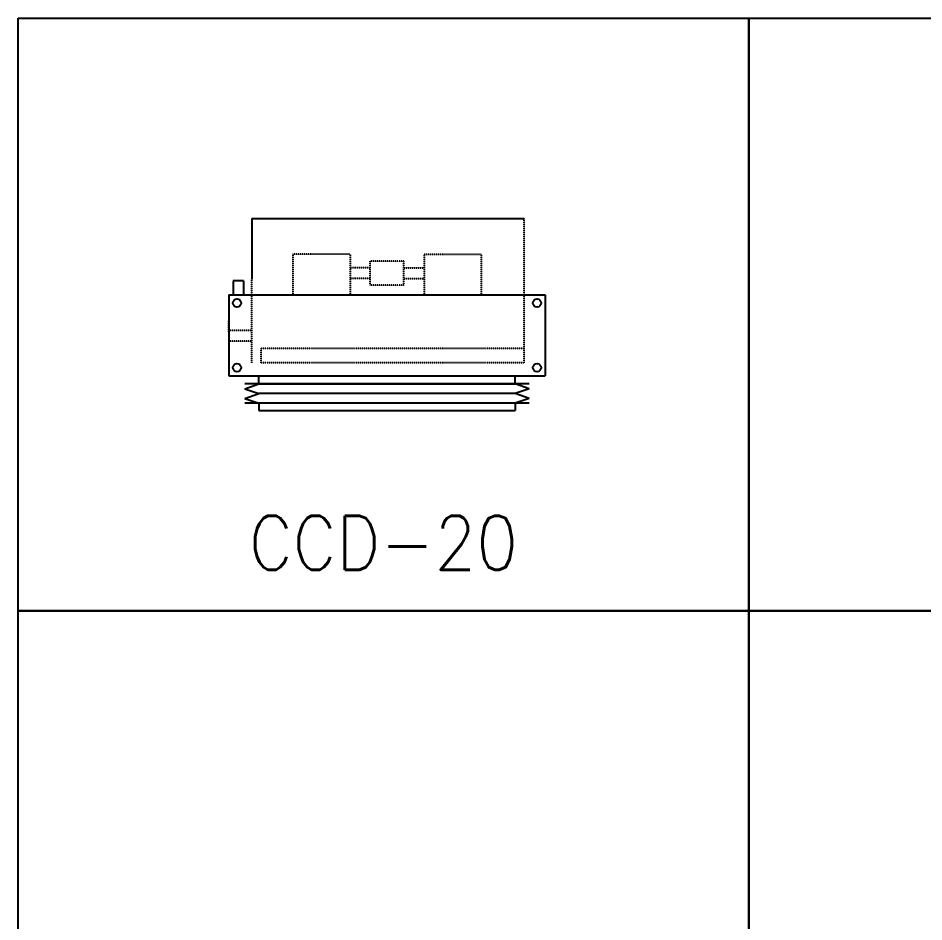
# Model space of a CAD drawing. Header units: millimetres. Extents: x 231894 to 495193, y 184583 to 303652.
# Drawn here: x 461528 to 464878, y 220436 to 223780 of the extents above; entities that cross this region are included whole.
import ezdxf
from ezdxf.enums import TextEntityAlignment as Align

# ---------------------------------------------------------------- set-up
doc = ezdxf.new("R2010")
doc.units = ezdxf.units.MM
doc.linetypes.add('DSH1', pattern=[0.101, 0.067, -0.034])
doc.layers.get('0').update_dxf_attribs({"color": 254})
doc.layers.add('F-TEXT', color=2, linetype='Continuous')
doc.layers.add('MEQUIP', color=2, linetype='Continuous')
doc.styles.add('QC-SEC', font='romans.shx')

# ---------------------------------------------------------------- blocks, each defined once
blk = doc.blocks.new('A$C00294823')
at = {"layer": 'MEQUIP', "color": 1}
for p, q in [((-500.4, 710.2), (-500.4, 485.2)), ((-500.4, 710.2), (506.9, 710.2)), ((-569.6, 479.2), (-569.6, 427.3)), ((-531.3, 479.2), (-569.6, 479.2)), ((-531.3, 479.2), (-531.3, 427.3)), ((-585, 427.3), (585, 427.3)), ((-585, 427.3), (-585, 128.2)), ((585, 427.3), (585, 128.2)), ((-585, 128.2), (585, 128.2)), ((-473.8, 97.8), (-473.8, 128.2)), ((473.8, 97.8), (473.8, 128.2)), ((-526.1, 79.9), (-473.8, 97.8)), ((526.1, 97.8), (-526.1, 97.8)), ((-526.1, 79.9), (-473.8, 62.1)), ((-473.8, 97.8), (473.8, 97.8)), ((526.1, 79.9), (473.8, 97.8)), ((526.1, 79.9), (473.8, 62.1)), ((-526.1, 44.2), (-473.8, 62.1)), ((-526.1, 44.2), (-473.8, 26.3)), ((473.8, 62.1), (-473.8, 62.1)), ((526.1, 44.2), (473.8, 62.1)), ((526.1, 44.2), (473.8, 26.3)), ((526.1, 26.3), (-526.1, 26.3)), ((-473.8, 26.3), (-473.8, 0)), ((-473.8, 0), (473.8, 0)), ((473.8, 26.3), (473.8, 0))]:
    blk.add_line(p, q, dxfattribs=at)
at = {"layer": 'MEQUIP', "color": 1, "linetype": 'DSH1'}
for p, q in [((506.9, 176.6), (506.9, 710.2)), ((-136.8, 578.2), (-348.3, 578.2)), ((-348.3, 578.2), (-348.3, 427.3)), ((-136.8, 578.2), (-136.8, 427.3)), ((136.8, 578.2), (348.3, 578.2)), ((136.8, 578.2), (136.8, 427.3)), ((348.3, 578.2), (348.3, 427.3)), ((-61.8, 463.3), (-61.8, 552.2)), ((61.8, 552.2), (-61.8, 552.2)), ((61.8, 463.3), (61.8, 552.2)), ((-61.8, 527.9), (-136.8, 527.9)), ((61.8, 527.9), (136.8, 527.9)), ((-500.4, 176.6), (-500.4, 485.2)), ((-61.8, 487.6), (-136.8, 487.6)), ((61.8, 487.6), (136.8, 487.6)), ((61.8, 463.3), (-61.8, 463.3)), ((-585, 290.1), (-585, 329.6)), ((-500.4, 296), (-585, 296)), ((-500.4, 256.5), (-585, 256.5)), ((506.9, 229.1), (-465.3, 229.1)), ((-465.3, 176.6), (-465.3, 229.1)), ((506.9, 176.6), (-465.3, 176.6))]:
    blk.add_line(p, q, dxfattribs=at)
at = {"layer": 'MEQUIP', "color": 1}
for centre in [(-555, 397.3), (555, 397.3), (-555, 158.2), (555, 158.2)]:
    blk.add_circle(centre, 15.4, dxfattribs=at)

msp = doc.modelspace()

# ---------------------------------------------------------------- linework, layer by layer
at = {"color": 4}
for points in [[(461527.6, 223779.7), (464230.3, 223779.7), (464230.3, 221586.9), (461527.6, 221586.9)], [(464230.3, 223779.7), (466933, 223779.7), (466933, 221586.9), (464230.3, 221586.9)], [(461527.6, 221586.9), (464230.3, 221586.9), (464230.3, 219394), (461527.6, 219394)], [(464230.3, 221586.9), (466933, 221586.9), (466933, 219394), (464230.3, 219394)]]:
    msp.add_lwpolyline(points, close=True, dxfattribs=at)

# ---------------------------------------------------------------- block references
at = {"layer": 'MEQUIP', "color": 4}
msp.add_blockref('A$C00294823', (462892.3, 222328.2), dxfattribs=at)

# ---------------------------------------------------------------- texts
at = {"layer": 'F-TEXT', "style": 'QC-SEC', "width": 0.9}
msp.add_text('CCD-20', height=200, dxfattribs=at).set_placement((462879, 221838.4), align=Align.MIDDLE_CENTER)

doc.saveas('drawing.dxf')
